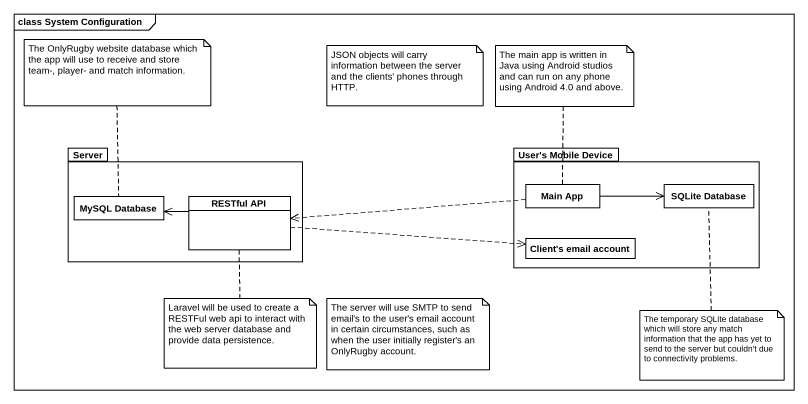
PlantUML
@startuml
mainframe class System Configuration
hide circle
hide empty members
package Server {
  class "MySQL Database" as MySQL_Database
  class "RESTful API" as RESTful_API
}
package "User's Mobile Device" as User_s_Mobile_Device {
  class "Main App" as Main_App
  class "SQLite Database" as SQLite_Database
  class "Client's email account" as Client_s_email_account
}
RESTful_API -left-> MySQL_Database
RESTful_API .right.> Client_s_email_account
Main_App .left.> RESTful_API
Main_App -right-> SQLite_Database
note top of MySQL_Database : The OnlyRugby website database which the app will use to receive and store team-, player- and match information.
note as N2
  JSON objects will carry information between the server and the clients' phones through HTTP.
end note
note top of Main_App : The main app is written in Java using Android studios and can run on any phone using Android 4.0 and above.
note bottom of RESTful_API : Laravel will be used to create a RESTFul web api to interact with the web server database and provide data persistence.
note as N5
  The server will use SMTP to send email's to the user's email account in certain circumstances, such as when the user initially register's an OnlyRugby account.
end note
note bottom of SQLite_Database : The temporary SQLite database which will store any match information that the app has yet to send to the server but couldn't due to connectivity problems.
@enduml
